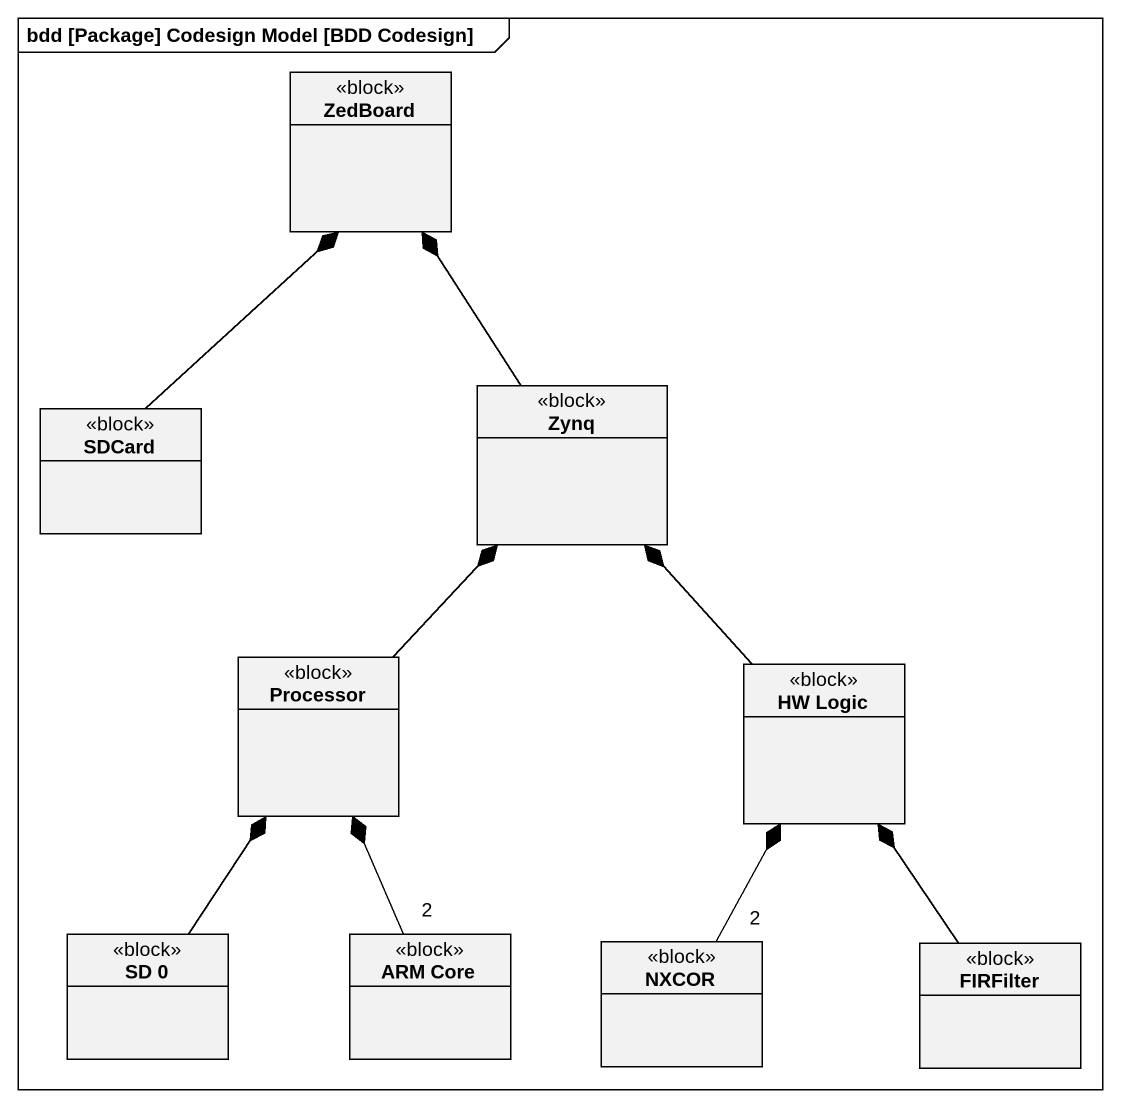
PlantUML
@startuml
mainframe bdd [Package] Codesign Model [BDD Codesign]
hide circle
hide empty members
class ZedBoard <<block>>
class SDCard <<block>>
class Zynq <<block>>
class Processor <<block>>
class "HW Logic" as HW_Logic <<block>>
class "SD 0" as SD_0 <<block>>
class "ARM Core" as ARM_Core <<block>>
class NXCOR <<block>>
class FIRFilter <<block>>
SDCard -up-* ZedBoard
Zynq -up-* ZedBoard
Processor -up-* Zynq
HW_Logic -up-* Zynq
SD_0 -up-* Processor
ARM_Core "2" -up-* Processor
NXCOR "2" -up-* HW_Logic
FIRFilter -up-* HW_Logic
@enduml
